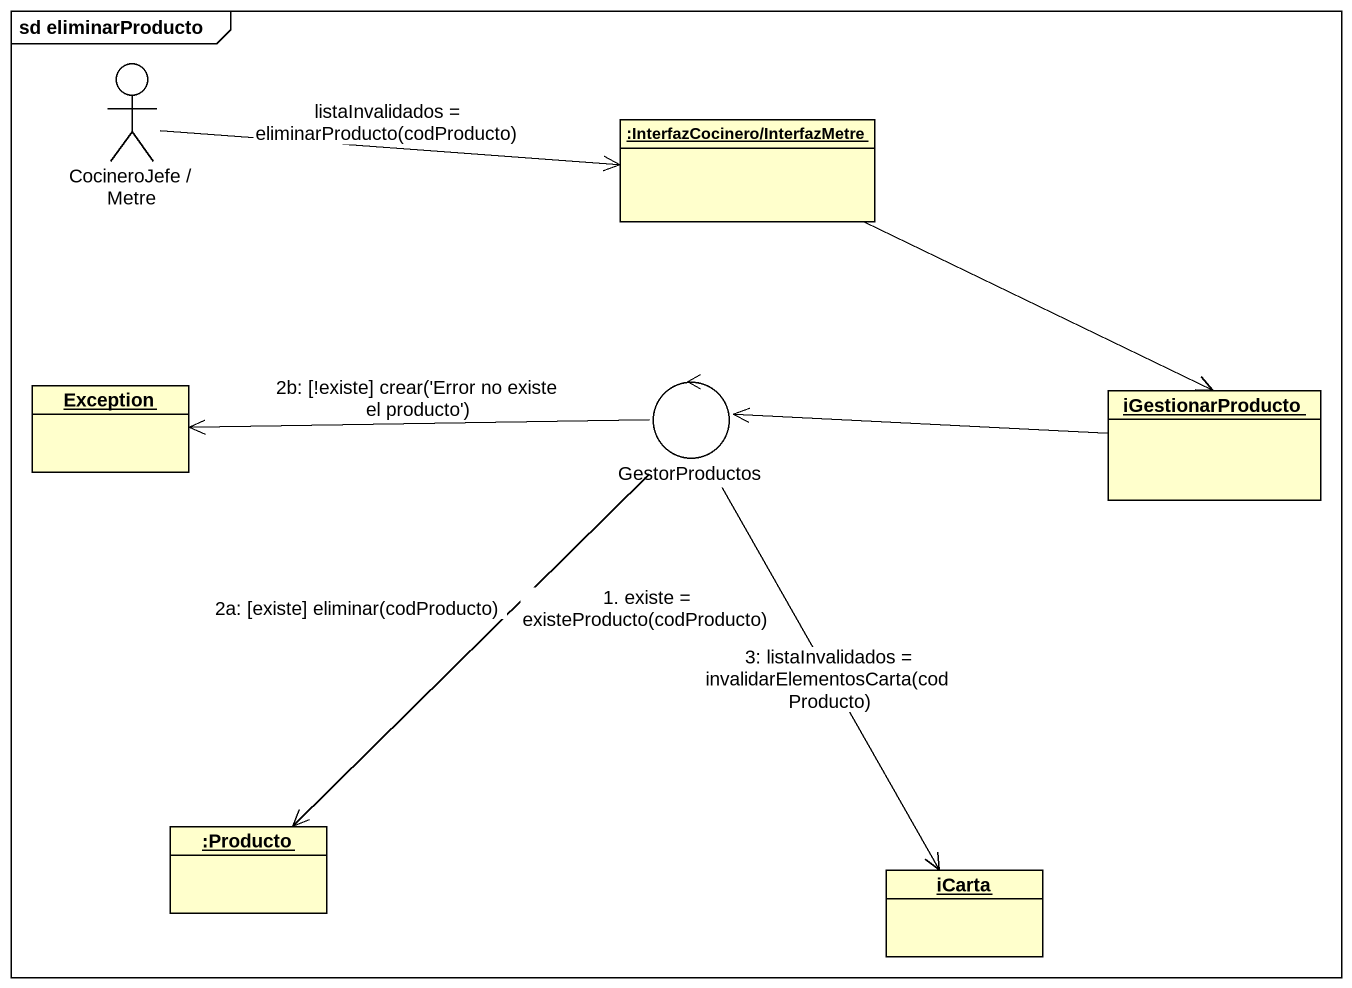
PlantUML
@startuml
mainframe sd eliminarProducto
allowmixing
hide circle
hide empty members
actor "CocineroJefe / Metre" as CocineroJefe_Metre
object ":InterfazCocinero/InterfazMetre" as InterfazCocinero
control GestorProductos
object "Exception" as Exception_
object iGestionarProducto
object ":Producto" as Producto
object iCarta
CocineroJefe_Metre -right-> InterfazCocinero : listaInvalidados = eliminarProducto(codProducto)
InterfazCocinero -right-> iGestionarProducto
GestorProductos -left-> Exception_ : 2b: [!existe] crear('Error no existe el producto')
GestorProductos --> Producto : 1. existe = existeProducto(codProducto)
GestorProductos -- Producto : 2a: [existe] eliminar(codProducto)
GestorProductos --> iCarta : 3: listaInvalidados = invalidarElementosCarta(codProducto)
iGestionarProducto -left-> GestorProductos
@enduml
